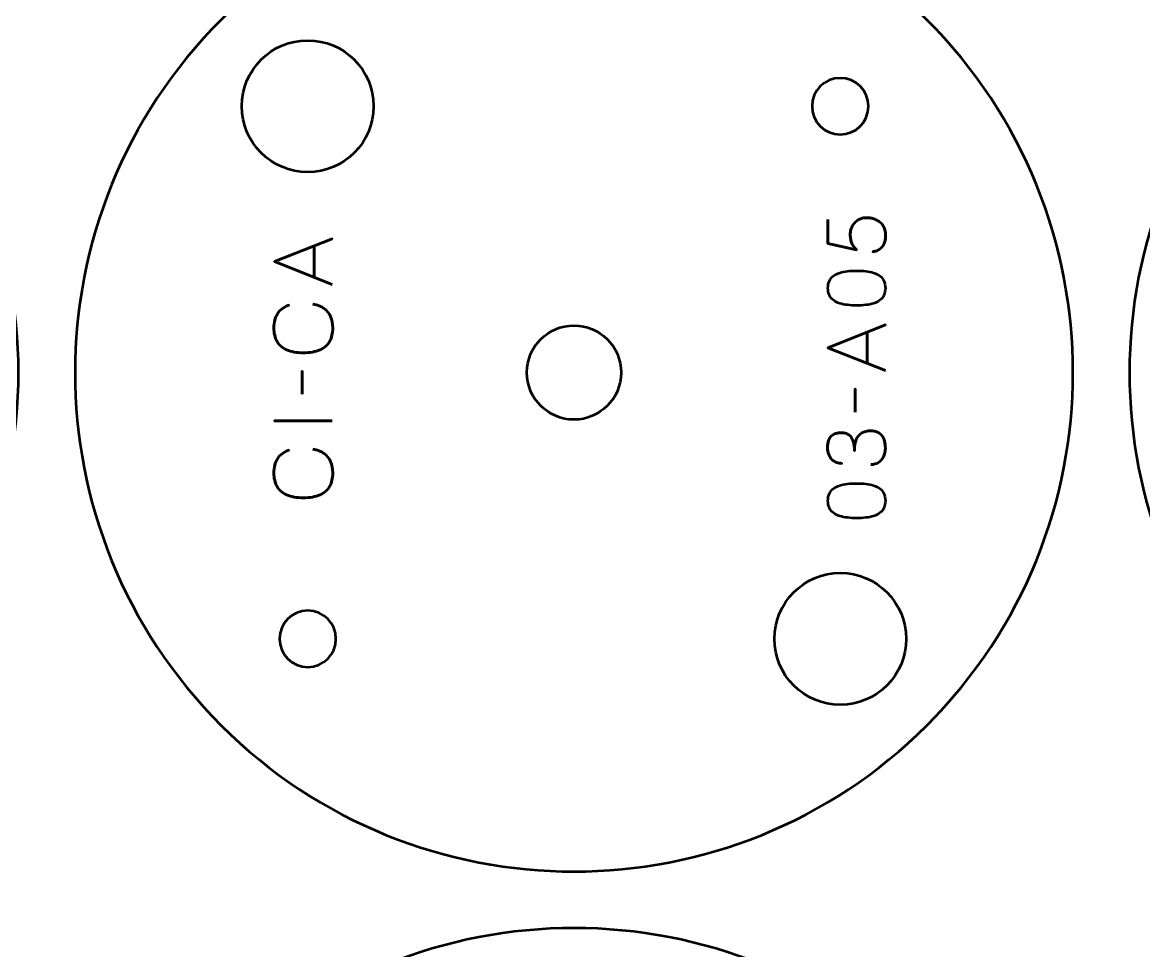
# Model space of a CAD drawing. Header units: centimetres. Extents: x -21 to 0, y -29.7 to 0.
# Drawn here: x -11.63 to -5.68, y -23.12 to -18.19 of the extents above; entities that cross this region are included whole.
import ezdxf

# ---------------------------------------------------------------- set-up
doc = ezdxf.new("R2010")
doc.units = ezdxf.units.CM
doc.header["$MEASUREMENT"] = 0
doc.layers.add('Layer 1', color=7, linetype='Continuous')

msp = doc.modelspace()

# ---------------------------------------------------------------- linework, layer by layer
at = {"layer": 'Layer 1', "lineweight": 53}
for centre, major_axis in [((-10.11421, -18.63577), (0, 0.35001)), ((-8.7, -20.04998), (0, 0.25)), ((-7.28578, -21.4642), (0, 0.35001))]:
    msp.add_ellipse(centre, major_axis=major_axis, ratio=1, dxfattribs=at)
at = {"layer": 'Layer 1', "color": 1, "lineweight": 53}
msp.add_open_spline([(-21.00003, -29.19995), (-21.00003, -29.19995), (-21.00003, -2.29992), (-21.00003, -2.29992), (-21.00003, -2.29992), (-21.00003, -2.21709), (-20.93286, -2.14992), (-20.85003, -2.14992), (-20.85003, -2.14992), (-20.7672, -2.14992), (-20.70003, -2.08275), (-20.70003, -1.99992), (-20.70003, -1.99992), (-20.70003, -1.91709), (-20.7672, -1.84992), (-20.85003, -1.84992), (-20.85003, -1.84992), (-20.93286, -1.84992), (-21.00003, -1.78275), (-21.00003, -1.69992), (-21.00003, -1.69992), (-21.00003, -1.61709), (-20.93286, -1.54992), (-20.85003, -1.54992), (-20.85003, -1.54992), (-20.7672, -1.54992), (-20.70003, -1.48275), (-20.70003, -1.39992), (-20.70003, -1.39992), (-20.70003, -1.31709), (-20.7672, -1.24992), (-20.85003, -1.24992), (-20.85003, -1.24992), (-20.93286, -1.24992), (-21.00003, -1.18275), (-21.00003, -1.09992), (-21.00003, -1.09992), (-21.00003, -1.09992), (-21.00003, -0.49992), (-21.00003, -0.49992), (-21.00003, -0.49992), (-21.00003, -0.22295), (-20.77694, 0.00004), (-20.49994, 0.00004), (-20.49994, 0.00004), (-20.49994, 0.00004), (-0.50008, 0.00004), (-0.50008, 0.00004), (-0.50008, 0.00004), (-0.22294, 0.00004), (0.00002, -0.22295), (0.00002, -0.49992), (0.00002, -0.49992), (0.00002, -0.49992), (0.00002, -29.19995), (0.00002, -29.19995), (0.00002, -29.19995), (0.00002, -29.47695), (-0.22294, -29.70004), (-0.50008, -29.70004), (-0.50008, -29.70004), (-0.50008, -29.70004), (-20.49994, -29.70004), (-20.49994, -29.70004), (-20.49994, -29.70004), (-20.77694, -29.70004), (-21.00003, -29.47695), (-21.00003, -29.19995)], degree=3, knots=[0, 0, 0, 0, 0.0588235, 0.0588235, 0.0588235, 0.0588235, 0.1176471, 0.1176471, 0.1176471, 0.1176471, 0.1764706, 0.1764706, 0.1764706, 0.1764706, 0.2352941, 0.2352941, 0.2352941, 0.2352941, 0.2941176, 0.2941176, 0.2941176, 0.2941176, 0.3529412, 0.3529412, 0.3529412, 0.3529412, 0.4117647, 0.4117647, 0.4117647, 0.4117647, 0.4705882, 0.4705882, 0.4705882, 0.4705882, 0.5294118, 0.5294118, 0.5294118, 0.5294118, 0.5882353, 0.5882353, 0.5882353, 0.5882353, 0.6470588, 0.6470588, 0.6470588, 0.6470588, 0.7058824, 0.7058824, 0.7058824, 0.7058824, 0.7647059, 0.7647059, 0.7647059, 0.7647059, 0.8235294, 0.8235294, 0.8235294, 0.8235294, 0.8823529, 0.8823529, 0.8823529, 0.8823529, 0.9411765, 0.9411765, 0.9411765, 0.9411765, 1, 1, 1, 1], dxfattribs=at)
at = {"layer": 'Layer 1', "color": 3, "lineweight": 53}
for points in [[(-16.17377, -18.17613), (-15.13907, -17.14143), (-13.46083, -17.14143), (-12.4261, -18.17616), (-12.4261, -18.17616), (-11.3914, -19.21086), (-11.3914, -20.8891), (-12.4261, -21.9238), (-12.4261, -21.9238), (-13.46083, -22.95852), (-15.13907, -22.95852), (-16.17377, -21.92382), (-16.17377, -21.92382), (-17.2085, -20.8891), (-17.2085, -19.21086), (-16.17377, -18.17613)], [(-6.82614, -18.17617), (-5.79144, -19.21087), (-5.79144, -20.88911), (-6.82617, -21.92384), (-6.82617, -21.92384), (-7.86087, -22.95854), (-9.53911, -22.95854), (-10.57381, -21.92384), (-10.57381, -21.92384), (-11.60853, -20.88911), (-11.60853, -19.21087), (-10.57383, -18.17617), (-10.57383, -18.17617), (-9.53911, -17.14144), (-7.86087, -17.14144), (-6.82614, -18.17617)], [(-1.22615, -18.17619), (-0.19145, -19.21089), (-0.19145, -20.88913), (-1.22618, -21.92386), (-1.22618, -21.92386), (-2.26088, -22.95856), (-3.93912, -22.95856), (-4.97382, -21.92386), (-4.97382, -21.92386), (-6.00854, -20.88913), (-6.00854, -19.21089), (-4.97384, -18.17619), (-4.97384, -18.17619), (-3.93912, -17.14146), (-2.26088, -17.14146), (-1.22615, -18.17619)], [(-6.82614, -23.77617), (-5.79144, -24.81087), (-5.79144, -26.48911), (-6.82617, -27.52384), (-6.82617, -27.52384), (-7.86087, -28.55854), (-9.53911, -28.55854), (-10.57381, -27.52384), (-10.57381, -27.52384), (-11.60853, -26.48911), (-11.60853, -24.81087), (-10.57383, -23.77617), (-10.57383, -23.77617), (-9.53911, -22.74144), (-7.86087, -22.74144), (-6.82614, -23.77617)], [(-1.22615, -23.77619), (-0.19145, -24.81089), (-0.19145, -26.48913), (-1.22618, -27.52386), (-1.22618, -27.52386), (-2.26088, -28.55856), (-3.93912, -28.55856), (-4.97382, -27.52386), (-4.97382, -27.52386), (-6.00854, -26.48913), (-6.00854, -24.81089), (-4.97384, -23.77619), (-4.97384, -23.77619), (-3.93912, -22.74146), (-2.26088, -22.74146), (-1.22615, -23.77619)]]:
    msp.add_open_spline(points, degree=3, knots=[0, 0, 0, 0, 0.25, 0.25, 0.25, 0.25, 0.5, 0.5, 0.5, 0.5, 0.75, 0.75, 0.75, 0.75, 1, 1, 1, 1], dxfattribs=at)
at = {"layer": 'Layer 1', "lineweight": 53}
for points in [[(-7.28577, -18.48577), (-7.20294, -18.48577), (-7.13577, -18.55294), (-7.13577, -18.63577), (-7.13577, -18.63577), (-7.13577, -18.7186), (-7.20294, -18.78577), (-7.28577, -18.78577), (-7.28577, -18.78577), (-7.3686, -18.78577), (-7.43577, -18.7186), (-7.43577, -18.63577), (-7.43577, -18.63577), (-7.43577, -18.55294), (-7.3686, -18.48577), (-7.28577, -18.48577)], [(-10.1142, -21.31419), (-10.03137, -21.31419), (-9.9642, -21.38136), (-9.9642, -21.46419), (-9.9642, -21.46419), (-9.9642, -21.54702), (-10.03137, -21.61419), (-10.1142, -21.61419), (-10.1142, -21.61419), (-10.19703, -21.61419), (-10.2642, -21.54702), (-10.2642, -21.46419), (-10.2642, -21.46419), (-10.2642, -21.38136), (-10.19703, -21.31419), (-10.1142, -21.31419)]]:
    msp.add_open_spline(points, degree=3, knots=[0, 0, 0, 0, 0.25, 0.25, 0.25, 0.25, 0.5, 0.5, 0.5, 0.5, 0.75, 0.75, 0.75, 0.75, 1, 1, 1, 1], dxfattribs=at)
at = {"layer": 'Layer 1', "color": 5, "lineweight": 53}
for points, knots in [([(-7.35175, -19.2372), (-7.35175, -19.2372), (-7.35175, -19.3642), (-7.35175, -19.3642), (-7.35175, -19.3642), (-7.35175, -19.3642), (-7.2002, -19.39807), (-7.2002, -19.39807), (-7.2002, -19.39807), (-7.20528, -19.39214), (-7.20986, -19.3865), (-7.21389, -19.38106), (-7.21389, -19.38106), (-7.21791, -19.3757), (-7.22129, -19.37006), (-7.22412, -19.36406), (-7.22412, -19.36406), (-7.22694, -19.35813), (-7.22906, -19.35136), (-7.23054, -19.34374), (-7.23054, -19.34374), (-7.23202, -19.33619), (-7.2328, -19.32716), (-7.2328, -19.31679), (-7.2328, -19.31679), (-7.2328, -19.30832), (-7.23167, -19.29985), (-7.22934, -19.29139), (-7.22934, -19.29139), (-7.22708, -19.28292), (-7.22362, -19.27488), (-7.21904, -19.26726), (-7.21904, -19.26726), (-7.21438, -19.25957), (-7.20859, -19.25279), (-7.20161, -19.24687), (-7.20161, -19.24687), (-7.19462, -19.24087), (-7.18644, -19.23614), (-7.17706, -19.23276), (-7.17706, -19.23276), (-7.16767, -19.2293), (-7.15702, -19.22754), (-7.14517, -19.22747), (-7.14517, -19.22747), (-7.14079, -19.22739), (-7.13529, -19.22789), (-7.1288, -19.22888), (-7.1288, -19.22888), (-7.12231, -19.22979), (-7.11525, -19.23149), (-7.10777, -19.23389), (-7.10777, -19.23389), (-7.10029, -19.23628), (-7.09288, -19.23967), (-7.08555, -19.24397), (-7.08555, -19.24397), (-7.07821, -19.24828), (-7.07151, -19.25378), (-7.06544, -19.26041), (-7.06544, -19.26041), (-7.05937, -19.26705), (-7.0545, -19.27509), (-7.05083, -19.28447), (-7.05083, -19.28447), (-7.04724, -19.29393), (-7.04533, -19.30501), (-7.04526, -19.31763), (-7.04526, -19.31763), (-7.04533, -19.33273), (-7.04695, -19.34543), (-7.04999, -19.35573), (-7.04999, -19.35573), (-7.05309, -19.36604), (-7.05711, -19.37443), (-7.06219, -19.38092), (-7.06219, -19.38092), (-7.06727, -19.38748), (-7.07285, -19.39256), (-7.07891, -19.39623), (-7.07891, -19.39623), (-7.08498, -19.3999), (-7.09105, -19.40265), (-7.09712, -19.40449), (-7.09712, -19.40449), (-7.10319, -19.40632), (-7.10876, -19.40773), (-7.11384, -19.40865), (-7.11384, -19.40865), (-7.10876, -19.40773), (-7.10319, -19.40632), (-7.09712, -19.40449), (-7.09712, -19.40449), (-7.09105, -19.40265), (-7.08498, -19.3999), (-7.07891, -19.39623), (-7.07891, -19.39623), (-7.07285, -19.39256), (-7.06727, -19.38748), (-7.06219, -19.38092), (-7.06219, -19.38092), (-7.05711, -19.37443), (-7.05309, -19.36604), (-7.04999, -19.35573), (-7.04999, -19.35573), (-7.04695, -19.34543), (-7.04533, -19.33273), (-7.04526, -19.31763), (-7.04526, -19.31763), (-7.04533, -19.30501), (-7.04724, -19.29393), (-7.05083, -19.28447), (-7.05083, -19.28447), (-7.0545, -19.27509), (-7.05937, -19.26705), (-7.06544, -19.26041), (-7.06544, -19.26041), (-7.07151, -19.25378), (-7.07821, -19.24828), (-7.08555, -19.24397), (-7.08555, -19.24397), (-7.09288, -19.23967), (-7.10029, -19.23628), (-7.10777, -19.23389), (-7.10777, -19.23389), (-7.11525, -19.23149), (-7.12231, -19.22979), (-7.1288, -19.22888), (-7.1288, -19.22888), (-7.13529, -19.22789), (-7.14079, -19.22739), (-7.14517, -19.22747), (-7.14517, -19.22747), (-7.15702, -19.22754), (-7.16767, -19.2293), (-7.17706, -19.23276), (-7.17706, -19.23276), (-7.18644, -19.23614), (-7.19462, -19.24087), (-7.20161, -19.24687), (-7.20161, -19.24687), (-7.20859, -19.25279), (-7.21438, -19.25957), (-7.21904, -19.26726), (-7.21904, -19.26726), (-7.22362, -19.27488), (-7.22708, -19.28292), (-7.22934, -19.29139), (-7.22934, -19.29139), (-7.23167, -19.29985), (-7.2328, -19.30832), (-7.2328, -19.31679), (-7.2328, -19.31679), (-7.2328, -19.32716), (-7.23202, -19.33619), (-7.23054, -19.34374), (-7.23054, -19.34374), (-7.22906, -19.35136), (-7.22694, -19.35813), (-7.22412, -19.36406), (-7.22412, -19.36406), (-7.22129, -19.37006), (-7.21791, -19.3757), (-7.21389, -19.38106), (-7.21389, -19.38106), (-7.20986, -19.3865), (-7.20528, -19.39214), (-7.2002, -19.39807), (-7.2002, -19.39807), (-7.2002, -19.39807), (-7.35175, -19.3642), (-7.35175, -19.3642), (-7.35175, -19.3642), (-7.35175, -19.3642), (-7.35175, -19.2372), (-7.35175, -19.2372)], [0, 0, 0, 0, 0.0227273, 0.0227273, 0.0227273, 0.0227273, 0.0454545, 0.0454545, 0.0454545, 0.0454545, 0.0681818, 0.0681818, 0.0681818, 0.0681818, 0.0909091, 0.0909091, 0.0909091, 0.0909091, 0.1136364, 0.1136364, 0.1136364, 0.1136364, 0.1363636, 0.1363636, 0.1363636, 0.1363636, 0.1590909, 0.1590909, 0.1590909, 0.1590909, 0.1818182, 0.1818182, 0.1818182, 0.1818182, 0.2045455, 0.2045455, 0.2045455, 0.2045455, 0.2272727, 0.2272727, 0.2272727, 0.2272727, 0.25, 0.25, 0.25, 0.25, 0.2727273, 0.2727273, 0.2727273, 0.2727273, 0.2954545, 0.2954545, 0.2954545, 0.2954545, 0.3181818, 0.3181818, 0.3181818, 0.3181818, 0.3409091, 0.3409091, 0.3409091, 0.3409091, 0.3636364, 0.3636364, 0.3636364, 0.3636364, 0.3863636, 0.3863636, 0.3863636, 0.3863636, 0.4090909, 0.4090909, 0.4090909, 0.4090909, 0.4318182, 0.4318182, 0.4318182, 0.4318182, 0.4545455, 0.4545455, 0.4545455, 0.4545455, 0.4772727, 0.4772727, 0.4772727, 0.4772727, 0.5, 0.5, 0.5, 0.5, 0.5227273, 0.5227273, 0.5227273, 0.5227273, 0.5454545, 0.5454545, 0.5454545, 0.5454545, 0.5681818, 0.5681818, 0.5681818, 0.5681818, 0.5909091, 0.5909091, 0.5909091, 0.5909091, 0.6136364, 0.6136364, 0.6136364, 0.6136364, 0.6363636, 0.6363636, 0.6363636, 0.6363636, 0.6590909, 0.6590909, 0.6590909, 0.6590909, 0.6818182, 0.6818182, 0.6818182, 0.6818182, 0.7045455, 0.7045455, 0.7045455, 0.7045455, 0.7272727, 0.7272727, 0.7272727, 0.7272727, 0.75, 0.75, 0.75, 0.75, 0.7727273, 0.7727273, 0.7727273, 0.7727273, 0.7954545, 0.7954545, 0.7954545, 0.7954545, 0.8181818, 0.8181818, 0.8181818, 0.8181818, 0.8409091, 0.8409091, 0.8409091, 0.8409091, 0.8636364, 0.8636364, 0.8636364, 0.8636364, 0.8863636, 0.8863636, 0.8863636, 0.8863636, 0.9090909, 0.9090909, 0.9090909, 0.9090909, 0.9318182, 0.9318182, 0.9318182, 0.9318182, 0.9545455, 0.9545455, 0.9545455, 0.9545455, 0.9772727, 0.9772727, 0.9772727, 0.9772727, 1, 1, 1, 1]), ([(-9.98467, -19.58178), (-9.98467, -19.58178), (-10.28989, -19.46071), (-10.28989, -19.46071), (-10.28989, -19.46071), (-10.28989, -19.46071), (-9.98467, -19.33921), (-9.98467, -19.33921), (-9.98467, -19.33921), (-9.98467, -19.33921), (-10.28989, -19.46071), (-10.28989, -19.46071), (-10.28989, -19.46071), (-10.28989, -19.46071), (-9.98467, -19.58178), (-9.98467, -19.58178)], [0, 0, 0, 0, 0.25, 0.25, 0.25, 0.25, 0.5, 0.5, 0.5, 0.5, 0.75, 0.75, 0.75, 0.75, 1, 1, 1, 1]), ([(-10.08077, -19.54368), (-10.08077, -19.54368), (-10.08077, -19.37774), (-10.08077, -19.37774), (-10.08077, -19.37774), (-10.08077, -19.37774), (-10.08077, -19.54368), (-10.08077, -19.54368)], [0, 0, 0, 0, 0.5, 0.5, 0.5, 0.5, 1, 1, 1, 1]), ([(-7.04653, -19.60126), (-7.0466, -19.58645), (-7.04921, -19.57368), (-7.05429, -19.56302), (-7.05429, -19.56302), (-7.05937, -19.55244), (-7.06664, -19.54362), (-7.07588, -19.53657), (-7.07588, -19.53657), (-7.08519, -19.52958), (-7.0962, -19.52408), (-7.1089, -19.51999), (-7.1089, -19.51999), (-7.1216, -19.51596), (-7.1355, -19.51307), (-7.15074, -19.51145), (-7.15074, -19.51145), (-7.16598, -19.50975), (-7.182, -19.50891), (-7.19893, -19.50898), (-7.19893, -19.50898), (-7.21579, -19.50891), (-7.23181, -19.50975), (-7.24698, -19.51145), (-7.24698, -19.51145), (-7.26215, -19.51307), (-7.27612, -19.51596), (-7.28882, -19.51999), (-7.28882, -19.51999), (-7.30145, -19.52408), (-7.31245, -19.52958), (-7.32184, -19.53657), (-7.32184, -19.53657), (-7.33115, -19.54362), (-7.33842, -19.55244), (-7.3435, -19.56302), (-7.3435, -19.56302), (-7.34865, -19.57368), (-7.35126, -19.58645), (-7.35133, -19.60126), (-7.35133, -19.60126), (-7.35126, -19.61608), (-7.34865, -19.62885), (-7.3435, -19.63951), (-7.3435, -19.63951), (-7.33842, -19.65009), (-7.33115, -19.65891), (-7.32184, -19.66596), (-7.32184, -19.66596), (-7.31245, -19.67295), (-7.30145, -19.67845), (-7.28882, -19.68254), (-7.28882, -19.68254), (-7.27612, -19.68657), (-7.26215, -19.68946), (-7.24698, -19.69108), (-7.24698, -19.69108), (-7.23181, -19.69277), (-7.21579, -19.69362), (-7.19893, -19.69355), (-7.19893, -19.69355), (-7.182, -19.69362), (-7.16598, -19.69277), (-7.15074, -19.69108), (-7.15074, -19.69108), (-7.1355, -19.68946), (-7.1216, -19.68657), (-7.1089, -19.68254), (-7.1089, -19.68254), (-7.0962, -19.67845), (-7.08519, -19.67295), (-7.07588, -19.66596), (-7.07588, -19.66596), (-7.06664, -19.65891), (-7.05937, -19.65009), (-7.05429, -19.63951), (-7.05429, -19.63951), (-7.04921, -19.62885), (-7.0466, -19.61608), (-7.04653, -19.60126)], [0, 0, 0, 0, 0.05, 0.05, 0.05, 0.05, 0.1, 0.1, 0.1, 0.1, 0.15, 0.15, 0.15, 0.15, 0.2, 0.2, 0.2, 0.2, 0.25, 0.25, 0.25, 0.25, 0.3, 0.3, 0.3, 0.3, 0.35, 0.35, 0.35, 0.35, 0.4, 0.4, 0.4, 0.4, 0.45, 0.45, 0.45, 0.45, 0.5, 0.5, 0.5, 0.5, 0.55, 0.55, 0.55, 0.55, 0.6, 0.6, 0.6, 0.6, 0.65, 0.65, 0.65, 0.65, 0.7, 0.7, 0.7, 0.7, 0.75, 0.75, 0.75, 0.75, 0.8, 0.8, 0.8, 0.8, 0.85, 0.85, 0.85, 0.85, 0.9, 0.9, 0.9, 0.9, 0.95, 0.95, 0.95, 0.95, 1, 1, 1, 1]), ([(-7.04653, -19.60126), (-7.0466, -19.58645), (-7.04921, -19.57368), (-7.05429, -19.56302), (-7.05429, -19.56302), (-7.05937, -19.55244), (-7.06664, -19.54362), (-7.07588, -19.53657), (-7.07588, -19.53657), (-7.08519, -19.52958), (-7.0962, -19.52408), (-7.1089, -19.51999), (-7.1089, -19.51999), (-7.1216, -19.51596), (-7.1355, -19.51307), (-7.15074, -19.51145), (-7.15074, -19.51145), (-7.16598, -19.50975), (-7.182, -19.50891), (-7.19893, -19.50898), (-7.19893, -19.50898), (-7.21579, -19.50891), (-7.23181, -19.50975), (-7.24698, -19.51145), (-7.24698, -19.51145), (-7.26215, -19.51307), (-7.27612, -19.51596), (-7.28882, -19.51999), (-7.28882, -19.51999), (-7.30145, -19.52408), (-7.31245, -19.52958), (-7.32184, -19.53657), (-7.32184, -19.53657), (-7.33115, -19.54362), (-7.33842, -19.55244), (-7.3435, -19.56302), (-7.3435, -19.56302), (-7.34865, -19.57368), (-7.35126, -19.58645), (-7.35133, -19.60126), (-7.35133, -19.60126), (-7.35126, -19.61608), (-7.34865, -19.62885), (-7.3435, -19.63951), (-7.3435, -19.63951), (-7.33842, -19.65009), (-7.33115, -19.65891), (-7.32184, -19.66596), (-7.32184, -19.66596), (-7.31245, -19.67295), (-7.30145, -19.67845), (-7.28882, -19.68254), (-7.28882, -19.68254), (-7.27612, -19.68657), (-7.26215, -19.68946), (-7.24698, -19.69108), (-7.24698, -19.69108), (-7.23181, -19.69277), (-7.21579, -19.69362), (-7.19893, -19.69355), (-7.19893, -19.69355), (-7.182, -19.69362), (-7.16598, -19.69277), (-7.15074, -19.69108), (-7.15074, -19.69108), (-7.1355, -19.68946), (-7.1216, -19.68657), (-7.1089, -19.68254), (-7.1089, -19.68254), (-7.0962, -19.67845), (-7.08519, -19.67295), (-7.07588, -19.66596), (-7.07588, -19.66596), (-7.06664, -19.65891), (-7.05937, -19.65009), (-7.05429, -19.63951), (-7.05429, -19.63951), (-7.04921, -19.62885), (-7.0466, -19.61608), (-7.04653, -19.60126)], [0, 0, 0, 0, 0.05, 0.05, 0.05, 0.05, 0.1, 0.1, 0.1, 0.1, 0.15, 0.15, 0.15, 0.15, 0.2, 0.2, 0.2, 0.2, 0.25, 0.25, 0.25, 0.25, 0.3, 0.3, 0.3, 0.3, 0.35, 0.35, 0.35, 0.35, 0.4, 0.4, 0.4, 0.4, 0.45, 0.45, 0.45, 0.45, 0.5, 0.5, 0.5, 0.5, 0.55, 0.55, 0.55, 0.55, 0.6, 0.6, 0.6, 0.6, 0.65, 0.65, 0.65, 0.65, 0.7, 0.7, 0.7, 0.7, 0.75, 0.75, 0.75, 0.75, 0.8, 0.8, 0.8, 0.8, 0.85, 0.85, 0.85, 0.85, 0.9, 0.9, 0.9, 0.9, 0.95, 0.95, 0.95, 0.95, 1, 1, 1, 1]), ([(-10.08712, -19.68592), (-10.06292, -19.69044), (-10.04295, -19.69834), (-10.02729, -19.70942), (-10.02729, -19.70942), (-10.01169, -19.72056), (-10.00012, -19.73482), (-9.99257, -19.75217), (-9.99257, -19.75217), (-9.98502, -19.76946), (-9.98121, -19.78978), (-9.98128, -19.81292), (-9.98128, -19.81292), (-9.98121, -19.84107), (-9.98665, -19.86499), (-9.99772, -19.88461), (-9.99772, -19.88461), (-10.00873, -19.90422), (-10.02573, -19.91918), (-10.0488, -19.92948), (-10.0488, -19.92948), (-10.07188, -19.93978), (-10.10144, -19.94493), (-10.13749, -19.945), (-10.13749, -19.945), (-10.1734, -19.94493), (-10.2029, -19.93978), (-10.22597, -19.92948), (-10.22597, -19.92948), (-10.24904, -19.91918), (-10.26611, -19.90422), (-10.27719, -19.88461), (-10.27719, -19.88461), (-10.28827, -19.86499), (-10.29377, -19.84107), (-10.2937, -19.81292), (-10.2937, -19.81292), (-10.29377, -19.78279), (-10.28735, -19.75754), (-10.27444, -19.73722), (-10.27444, -19.73722), (-10.26153, -19.71697), (-10.24156, -19.70208), (-10.21454, -19.6927), (-10.21454, -19.6927), (-10.24156, -19.70208), (-10.26153, -19.71697), (-10.27444, -19.73722), (-10.27444, -19.73722), (-10.28735, -19.75754), (-10.29377, -19.78279), (-10.2937, -19.81292), (-10.2937, -19.81292), (-10.29377, -19.84107), (-10.28827, -19.86499), (-10.27719, -19.88461), (-10.27719, -19.88461), (-10.26611, -19.90422), (-10.24904, -19.91918), (-10.22597, -19.92948), (-10.22597, -19.92948), (-10.2029, -19.93978), (-10.1734, -19.94493), (-10.13749, -19.945), (-10.13749, -19.945), (-10.10144, -19.94493), (-10.07188, -19.93978), (-10.0488, -19.92948), (-10.0488, -19.92948), (-10.02573, -19.91918), (-10.00873, -19.90422), (-9.99772, -19.88461), (-9.99772, -19.88461), (-9.98665, -19.86499), (-9.98121, -19.84107), (-9.98128, -19.81292), (-9.98128, -19.81292), (-9.98121, -19.78978), (-9.98502, -19.76946), (-9.99257, -19.75217), (-9.99257, -19.75217), (-10.00012, -19.73482), (-10.01169, -19.72056), (-10.02729, -19.70942), (-10.02729, -19.70942), (-10.04295, -19.69834), (-10.06292, -19.69044), (-10.08712, -19.68592)], [0, 0, 0, 0, 0.0454545, 0.0454545, 0.0454545, 0.0454545, 0.0909091, 0.0909091, 0.0909091, 0.0909091, 0.1363636, 0.1363636, 0.1363636, 0.1363636, 0.1818182, 0.1818182, 0.1818182, 0.1818182, 0.2272727, 0.2272727, 0.2272727, 0.2272727, 0.2727273, 0.2727273, 0.2727273, 0.2727273, 0.3181818, 0.3181818, 0.3181818, 0.3181818, 0.3636364, 0.3636364, 0.3636364, 0.3636364, 0.4090909, 0.4090909, 0.4090909, 0.4090909, 0.4545455, 0.4545455, 0.4545455, 0.4545455, 0.5, 0.5, 0.5, 0.5, 0.5454545, 0.5454545, 0.5454545, 0.5454545, 0.5909091, 0.5909091, 0.5909091, 0.5909091, 0.6363636, 0.6363636, 0.6363636, 0.6363636, 0.6818182, 0.6818182, 0.6818182, 0.6818182, 0.7272727, 0.7272727, 0.7272727, 0.7272727, 0.7727273, 0.7727273, 0.7727273, 0.7727273, 0.8181818, 0.8181818, 0.8181818, 0.8181818, 0.8636364, 0.8636364, 0.8636364, 0.8636364, 0.9090909, 0.9090909, 0.9090909, 0.9090909, 0.9545455, 0.9545455, 0.9545455, 0.9545455, 1, 1, 1, 1]), ([(-7.04653, -20.03941), (-7.04653, -20.03941), (-7.35175, -19.91834), (-7.35175, -19.91834), (-7.35175, -19.91834), (-7.35175, -19.91834), (-7.04653, -19.79684), (-7.04653, -19.79684), (-7.04653, -19.79684), (-7.04653, -19.79684), (-7.35175, -19.91834), (-7.35175, -19.91834), (-7.35175, -19.91834), (-7.35175, -19.91834), (-7.04653, -20.03941), (-7.04653, -20.03941)], [0, 0, 0, 0, 0.25, 0.25, 0.25, 0.25, 0.5, 0.5, 0.5, 0.5, 0.75, 0.75, 0.75, 0.75, 1, 1, 1, 1]), ([(-7.14263, -20.00131), (-7.14263, -20.00131), (-7.14263, -19.83537), (-7.14263, -19.83537), (-7.14263, -19.83537), (-7.14263, -19.83537), (-7.14263, -20.00131), (-7.14263, -20.00131)], [0, 0, 0, 0, 0.5, 0.5, 0.5, 0.5, 1, 1, 1, 1]), ([(-10.14427, -20.16513), (-10.14427, -20.16513), (-10.14427, -20.04194), (-10.14427, -20.04194), (-10.14427, -20.04194), (-10.14427, -20.04194), (-10.14427, -20.16513), (-10.14427, -20.16513)], [0, 0, 0, 0, 0.5, 0.5, 0.5, 0.5, 1, 1, 1, 1]), ([(-7.20613, -20.25954), (-7.20613, -20.25954), (-7.20613, -20.13635), (-7.20613, -20.13635), (-7.20613, -20.13635), (-7.20613, -20.13635), (-7.20613, -20.25954), (-7.20613, -20.25954)], [0, 0, 0, 0, 0.5, 0.5, 0.5, 0.5, 1, 1, 1, 1]), ([(-9.98467, -20.3061), (-9.98467, -20.3061), (-10.28989, -20.3061), (-10.28989, -20.3061), (-10.28989, -20.3061), (-10.28989, -20.3061), (-9.98467, -20.3061), (-9.98467, -20.3061)], [0, 0, 0, 0, 0.5, 0.5, 0.5, 0.5, 1, 1, 1, 1]), ([(-7.12315, -20.53809), (-7.10791, -20.53802), (-7.09465, -20.53449), (-7.08315, -20.52751), (-7.08315, -20.52751), (-7.07172, -20.52052), (-7.06276, -20.51057), (-7.05634, -20.49759), (-7.05634, -20.49759), (-7.04992, -20.48461), (-7.04667, -20.46902), (-7.04653, -20.45088), (-7.04653, -20.45088), (-7.04653, -20.43727), (-7.04794, -20.42492), (-7.0509, -20.4137), (-7.0509, -20.4137), (-7.05387, -20.40255), (-7.05845, -20.39296), (-7.06473, -20.38484), (-7.06473, -20.38484), (-7.07101, -20.37673), (-7.07913, -20.37052), (-7.089, -20.36608), (-7.089, -20.36608), (-7.09895, -20.3617), (-7.11088, -20.35952), (-7.12485, -20.35945), (-7.12485, -20.35945), (-7.14347, -20.35937), (-7.15921, -20.36318), (-7.17198, -20.37073), (-7.17198, -20.37073), (-7.18475, -20.37828), (-7.19434, -20.39), (-7.2009, -20.40573), (-7.2009, -20.40573), (-7.20747, -20.42146), (-7.21078, -20.44164), (-7.21078, -20.46612), (-7.21078, -20.46612), (-7.21071, -20.44785), (-7.2124, -20.43254), (-7.21586, -20.42005), (-7.21586, -20.42005), (-7.21932, -20.40763), (-7.22419, -20.39769), (-7.23054, -20.39021), (-7.23054, -20.39021), (-7.23682, -20.38273), (-7.2443, -20.3773), (-7.2529, -20.37405), (-7.2529, -20.37405), (-7.26144, -20.37073), (-7.27082, -20.36911), (-7.28105, -20.36918), (-7.28105, -20.36918), (-7.29129, -20.36911), (-7.30074, -20.37052), (-7.30949, -20.37334), (-7.30949, -20.37334), (-7.31824, -20.3761), (-7.32593, -20.38061), (-7.33249, -20.38675), (-7.33249, -20.38675), (-7.33905, -20.39289), (-7.3442, -20.401), (-7.34787, -20.41095), (-7.34787, -20.41095), (-7.35154, -20.42097), (-7.35337, -20.43318), (-7.35344, -20.4475), (-7.35344, -20.4475), (-7.35337, -20.46175), (-7.35126, -20.47424), (-7.34716, -20.48482), (-7.34716, -20.48482), (-7.34307, -20.49548), (-7.3375, -20.50422), (-7.33037, -20.51128), (-7.33037, -20.51128), (-7.32325, -20.51826), (-7.31513, -20.52349), (-7.30596, -20.52694), (-7.30596, -20.52694), (-7.29679, -20.53047), (-7.28705, -20.53216), (-7.27682, -20.53216), (-7.27682, -20.53216), (-7.28705, -20.53216), (-7.29679, -20.53047), (-7.30596, -20.52694), (-7.30596, -20.52694), (-7.31513, -20.52349), (-7.32325, -20.51826), (-7.33037, -20.51128), (-7.33037, -20.51128), (-7.3375, -20.50422), (-7.34307, -20.49548), (-7.34716, -20.48482), (-7.34716, -20.48482), (-7.35126, -20.47424), (-7.35337, -20.46175), (-7.35344, -20.4475), (-7.35344, -20.4475), (-7.35337, -20.43318), (-7.35154, -20.42097), (-7.34787, -20.41095), (-7.34787, -20.41095), (-7.3442, -20.401), (-7.33905, -20.39289), (-7.33249, -20.38675), (-7.33249, -20.38675), (-7.32593, -20.38061), (-7.31824, -20.3761), (-7.30949, -20.37334), (-7.30949, -20.37334), (-7.30074, -20.37052), (-7.29129, -20.36911), (-7.28105, -20.36918), (-7.28105, -20.36918), (-7.27082, -20.36911), (-7.26144, -20.37073), (-7.2529, -20.37405), (-7.2529, -20.37405), (-7.2443, -20.3773), (-7.23682, -20.38273), (-7.23054, -20.39021), (-7.23054, -20.39021), (-7.22419, -20.39769), (-7.21932, -20.40763), (-7.21586, -20.42005), (-7.21586, -20.42005), (-7.2124, -20.43254), (-7.21071, -20.44785), (-7.21078, -20.46612), (-7.21078, -20.46612), (-7.21078, -20.44164), (-7.20747, -20.42146), (-7.2009, -20.40573), (-7.2009, -20.40573), (-7.19434, -20.39), (-7.18475, -20.37828), (-7.17198, -20.37073), (-7.17198, -20.37073), (-7.15921, -20.36318), (-7.14347, -20.35937), (-7.12485, -20.35945), (-7.12485, -20.35945), (-7.11088, -20.35952), (-7.09895, -20.3617), (-7.089, -20.36608), (-7.089, -20.36608), (-7.07913, -20.37052), (-7.07101, -20.37673), (-7.06473, -20.38484), (-7.06473, -20.38484), (-7.05845, -20.39296), (-7.05387, -20.40255), (-7.0509, -20.4137), (-7.0509, -20.4137), (-7.04794, -20.42492), (-7.04653, -20.43727), (-7.04653, -20.45088), (-7.04653, -20.45088), (-7.04667, -20.46902), (-7.04992, -20.48461), (-7.05634, -20.49759), (-7.05634, -20.49759), (-7.06276, -20.51057), (-7.07172, -20.52052), (-7.08315, -20.52751), (-7.08315, -20.52751), (-7.09465, -20.53449), (-7.10791, -20.53802), (-7.12315, -20.53809)], [0, 0, 0, 0, 0.0227273, 0.0227273, 0.0227273, 0.0227273, 0.0454545, 0.0454545, 0.0454545, 0.0454545, 0.0681818, 0.0681818, 0.0681818, 0.0681818, 0.0909091, 0.0909091, 0.0909091, 0.0909091, 0.1136364, 0.1136364, 0.1136364, 0.1136364, 0.1363636, 0.1363636, 0.1363636, 0.1363636, 0.1590909, 0.1590909, 0.1590909, 0.1590909, 0.1818182, 0.1818182, 0.1818182, 0.1818182, 0.2045455, 0.2045455, 0.2045455, 0.2045455, 0.2272727, 0.2272727, 0.2272727, 0.2272727, 0.25, 0.25, 0.25, 0.25, 0.2727273, 0.2727273, 0.2727273, 0.2727273, 0.2954545, 0.2954545, 0.2954545, 0.2954545, 0.3181818, 0.3181818, 0.3181818, 0.3181818, 0.3409091, 0.3409091, 0.3409091, 0.3409091, 0.3636364, 0.3636364, 0.3636364, 0.3636364, 0.3863636, 0.3863636, 0.3863636, 0.3863636, 0.4090909, 0.4090909, 0.4090909, 0.4090909, 0.4318182, 0.4318182, 0.4318182, 0.4318182, 0.4545455, 0.4545455, 0.4545455, 0.4545455, 0.4772727, 0.4772727, 0.4772727, 0.4772727, 0.5, 0.5, 0.5, 0.5, 0.5227273, 0.5227273, 0.5227273, 0.5227273, 0.5454545, 0.5454545, 0.5454545, 0.5454545, 0.5681818, 0.5681818, 0.5681818, 0.5681818, 0.5909091, 0.5909091, 0.5909091, 0.5909091, 0.6136364, 0.6136364, 0.6136364, 0.6136364, 0.6363636, 0.6363636, 0.6363636, 0.6363636, 0.6590909, 0.6590909, 0.6590909, 0.6590909, 0.6818182, 0.6818182, 0.6818182, 0.6818182, 0.7045455, 0.7045455, 0.7045455, 0.7045455, 0.7272727, 0.7272727, 0.7272727, 0.7272727, 0.75, 0.75, 0.75, 0.75, 0.7727273, 0.7727273, 0.7727273, 0.7727273, 0.7954545, 0.7954545, 0.7954545, 0.7954545, 0.8181818, 0.8181818, 0.8181818, 0.8181818, 0.8409091, 0.8409091, 0.8409091, 0.8409091, 0.8636364, 0.8636364, 0.8636364, 0.8636364, 0.8863636, 0.8863636, 0.8863636, 0.8863636, 0.9090909, 0.9090909, 0.9090909, 0.9090909, 0.9318182, 0.9318182, 0.9318182, 0.9318182, 0.9545455, 0.9545455, 0.9545455, 0.9545455, 0.9772727, 0.9772727, 0.9772727, 0.9772727, 1, 1, 1, 1]), ([(-10.08712, -20.45596), (-10.06292, -20.46048), (-10.04295, -20.46838), (-10.02729, -20.47946), (-10.02729, -20.47946), (-10.01169, -20.4906), (-10.00012, -20.50486), (-9.99257, -20.52221), (-9.99257, -20.52221), (-9.98502, -20.5395), (-9.98121, -20.55982), (-9.98128, -20.58296), (-9.98128, -20.58296), (-9.98121, -20.61111), (-9.98665, -20.63503), (-9.99772, -20.65465), (-9.99772, -20.65465), (-10.00873, -20.67426), (-10.02573, -20.68922), (-10.0488, -20.69952), (-10.0488, -20.69952), (-10.07188, -20.70982), (-10.10144, -20.71497), (-10.13749, -20.71504), (-10.13749, -20.71504), (-10.1734, -20.71497), (-10.2029, -20.70982), (-10.22597, -20.69952), (-10.22597, -20.69952), (-10.24904, -20.68922), (-10.26611, -20.67426), (-10.27719, -20.65465), (-10.27719, -20.65465), (-10.28827, -20.63503), (-10.29377, -20.61111), (-10.2937, -20.58296), (-10.2937, -20.58296), (-10.29377, -20.55283), (-10.28735, -20.52758), (-10.27444, -20.50726), (-10.27444, -20.50726), (-10.26153, -20.48701), (-10.24156, -20.47212), (-10.21454, -20.46274), (-10.21454, -20.46274), (-10.24156, -20.47212), (-10.26153, -20.48701), (-10.27444, -20.50726), (-10.27444, -20.50726), (-10.28735, -20.52758), (-10.29377, -20.55283), (-10.2937, -20.58296), (-10.2937, -20.58296), (-10.29377, -20.61111), (-10.28827, -20.63503), (-10.27719, -20.65465), (-10.27719, -20.65465), (-10.26611, -20.67426), (-10.24904, -20.68922), (-10.22597, -20.69952), (-10.22597, -20.69952), (-10.2029, -20.70982), (-10.1734, -20.71497), (-10.13749, -20.71504), (-10.13749, -20.71504), (-10.10144, -20.71497), (-10.07188, -20.70982), (-10.0488, -20.69952), (-10.0488, -20.69952), (-10.02573, -20.68922), (-10.00873, -20.67426), (-9.99772, -20.65465), (-9.99772, -20.65465), (-9.98665, -20.63503), (-9.98121, -20.61111), (-9.98128, -20.58296), (-9.98128, -20.58296), (-9.98121, -20.55982), (-9.98502, -20.5395), (-9.99257, -20.52221), (-9.99257, -20.52221), (-10.00012, -20.50486), (-10.01169, -20.4906), (-10.02729, -20.47946), (-10.02729, -20.47946), (-10.04295, -20.46838), (-10.06292, -20.46048), (-10.08712, -20.45596)], [0, 0, 0, 0, 0.0454545, 0.0454545, 0.0454545, 0.0454545, 0.0909091, 0.0909091, 0.0909091, 0.0909091, 0.1363636, 0.1363636, 0.1363636, 0.1363636, 0.1818182, 0.1818182, 0.1818182, 0.1818182, 0.2272727, 0.2272727, 0.2272727, 0.2272727, 0.2727273, 0.2727273, 0.2727273, 0.2727273, 0.3181818, 0.3181818, 0.3181818, 0.3181818, 0.3636364, 0.3636364, 0.3636364, 0.3636364, 0.4090909, 0.4090909, 0.4090909, 0.4090909, 0.4545455, 0.4545455, 0.4545455, 0.4545455, 0.5, 0.5, 0.5, 0.5, 0.5454545, 0.5454545, 0.5454545, 0.5454545, 0.5909091, 0.5909091, 0.5909091, 0.5909091, 0.6363636, 0.6363636, 0.6363636, 0.6363636, 0.6818182, 0.6818182, 0.6818182, 0.6818182, 0.7272727, 0.7272727, 0.7272727, 0.7272727, 0.7727273, 0.7727273, 0.7727273, 0.7727273, 0.8181818, 0.8181818, 0.8181818, 0.8181818, 0.8636364, 0.8636364, 0.8636364, 0.8636364, 0.9090909, 0.9090909, 0.9090909, 0.9090909, 0.9545455, 0.9545455, 0.9545455, 0.9545455, 1, 1, 1, 1]), ([(-7.04653, -20.7307), (-7.0466, -20.71589), (-7.04921, -20.70312), (-7.05429, -20.69246), (-7.05429, -20.69246), (-7.05937, -20.68188), (-7.06664, -20.67306), (-7.07588, -20.66601), (-7.07588, -20.66601), (-7.08519, -20.65902), (-7.0962, -20.65352), (-7.1089, -20.64943), (-7.1089, -20.64943), (-7.1216, -20.6454), (-7.1355, -20.64251), (-7.15074, -20.64089), (-7.15074, -20.64089), (-7.16598, -20.63919), (-7.182, -20.63835), (-7.19893, -20.63842), (-7.19893, -20.63842), (-7.21579, -20.63835), (-7.23181, -20.63919), (-7.24698, -20.64089), (-7.24698, -20.64089), (-7.26215, -20.64251), (-7.27612, -20.6454), (-7.28882, -20.64943), (-7.28882, -20.64943), (-7.30145, -20.65352), (-7.31245, -20.65902), (-7.32184, -20.66601), (-7.32184, -20.66601), (-7.33115, -20.67306), (-7.33842, -20.68188), (-7.3435, -20.69246), (-7.3435, -20.69246), (-7.34865, -20.70312), (-7.35126, -20.71589), (-7.35133, -20.7307), (-7.35133, -20.7307), (-7.35126, -20.74552), (-7.34865, -20.75829), (-7.3435, -20.76895), (-7.3435, -20.76895), (-7.33842, -20.77953), (-7.33115, -20.78835), (-7.32184, -20.7954), (-7.32184, -20.7954), (-7.31245, -20.80239), (-7.30145, -20.80789), (-7.28882, -20.81198), (-7.28882, -20.81198), (-7.27612, -20.81601), (-7.26215, -20.8189), (-7.24698, -20.82052), (-7.24698, -20.82052), (-7.23181, -20.82221), (-7.21579, -20.82306), (-7.19893, -20.82299), (-7.19893, -20.82299), (-7.182, -20.82306), (-7.16598, -20.82221), (-7.15074, -20.82052), (-7.15074, -20.82052), (-7.1355, -20.8189), (-7.1216, -20.81601), (-7.1089, -20.81198), (-7.1089, -20.81198), (-7.0962, -20.80789), (-7.08519, -20.80239), (-7.07588, -20.7954), (-7.07588, -20.7954), (-7.06664, -20.78835), (-7.05937, -20.77953), (-7.05429, -20.76895), (-7.05429, -20.76895), (-7.04921, -20.75829), (-7.0466, -20.74552), (-7.04653, -20.7307)], [0, 0, 0, 0, 0.05, 0.05, 0.05, 0.05, 0.1, 0.1, 0.1, 0.1, 0.15, 0.15, 0.15, 0.15, 0.2, 0.2, 0.2, 0.2, 0.25, 0.25, 0.25, 0.25, 0.3, 0.3, 0.3, 0.3, 0.35, 0.35, 0.35, 0.35, 0.4, 0.4, 0.4, 0.4, 0.45, 0.45, 0.45, 0.45, 0.5, 0.5, 0.5, 0.5, 0.55, 0.55, 0.55, 0.55, 0.6, 0.6, 0.6, 0.6, 0.65, 0.65, 0.65, 0.65, 0.7, 0.7, 0.7, 0.7, 0.75, 0.75, 0.75, 0.75, 0.8, 0.8, 0.8, 0.8, 0.85, 0.85, 0.85, 0.85, 0.9, 0.9, 0.9, 0.9, 0.95, 0.95, 0.95, 0.95, 1, 1, 1, 1]), ([(-7.04653, -20.7307), (-7.0466, -20.71589), (-7.04921, -20.70312), (-7.05429, -20.69246), (-7.05429, -20.69246), (-7.05937, -20.68188), (-7.06664, -20.67306), (-7.07588, -20.66601), (-7.07588, -20.66601), (-7.08519, -20.65902), (-7.0962, -20.65352), (-7.1089, -20.64943), (-7.1089, -20.64943), (-7.1216, -20.6454), (-7.1355, -20.64251), (-7.15074, -20.64089), (-7.15074, -20.64089), (-7.16598, -20.63919), (-7.182, -20.63835), (-7.19893, -20.63842), (-7.19893, -20.63842), (-7.21579, -20.63835), (-7.23181, -20.63919), (-7.24698, -20.64089), (-7.24698, -20.64089), (-7.26215, -20.64251), (-7.27612, -20.6454), (-7.28882, -20.64943), (-7.28882, -20.64943), (-7.30145, -20.65352), (-7.31245, -20.65902), (-7.32184, -20.66601), (-7.32184, -20.66601), (-7.33115, -20.67306), (-7.33842, -20.68188), (-7.3435, -20.69246), (-7.3435, -20.69246), (-7.34865, -20.70312), (-7.35126, -20.71589), (-7.35133, -20.7307), (-7.35133, -20.7307), (-7.35126, -20.74552), (-7.34865, -20.75829), (-7.3435, -20.76895), (-7.3435, -20.76895), (-7.33842, -20.77953), (-7.33115, -20.78835), (-7.32184, -20.7954), (-7.32184, -20.7954), (-7.31245, -20.80239), (-7.30145, -20.80789), (-7.28882, -20.81198), (-7.28882, -20.81198), (-7.27612, -20.81601), (-7.26215, -20.8189), (-7.24698, -20.82052), (-7.24698, -20.82052), (-7.23181, -20.82221), (-7.21579, -20.82306), (-7.19893, -20.82299), (-7.19893, -20.82299), (-7.182, -20.82306), (-7.16598, -20.82221), (-7.15074, -20.82052), (-7.15074, -20.82052), (-7.1355, -20.8189), (-7.1216, -20.81601), (-7.1089, -20.81198), (-7.1089, -20.81198), (-7.0962, -20.80789), (-7.08519, -20.80239), (-7.07588, -20.7954), (-7.07588, -20.7954), (-7.06664, -20.78835), (-7.05937, -20.77953), (-7.05429, -20.76895), (-7.05429, -20.76895), (-7.04921, -20.75829), (-7.0466, -20.74552), (-7.04653, -20.7307)], [0, 0, 0, 0, 0.05, 0.05, 0.05, 0.05, 0.1, 0.1, 0.1, 0.1, 0.15, 0.15, 0.15, 0.15, 0.2, 0.2, 0.2, 0.2, 0.25, 0.25, 0.25, 0.25, 0.3, 0.3, 0.3, 0.3, 0.35, 0.35, 0.35, 0.35, 0.4, 0.4, 0.4, 0.4, 0.45, 0.45, 0.45, 0.45, 0.5, 0.5, 0.5, 0.5, 0.55, 0.55, 0.55, 0.55, 0.6, 0.6, 0.6, 0.6, 0.65, 0.65, 0.65, 0.65, 0.7, 0.7, 0.7, 0.7, 0.75, 0.75, 0.75, 0.75, 0.8, 0.8, 0.8, 0.8, 0.85, 0.85, 0.85, 0.85, 0.9, 0.9, 0.9, 0.9, 0.95, 0.95, 0.95, 0.95, 1, 1, 1, 1])]:
    msp.add_open_spline(points, degree=3, knots=knots, dxfattribs=at)

doc.saveas('drawing.dxf')
